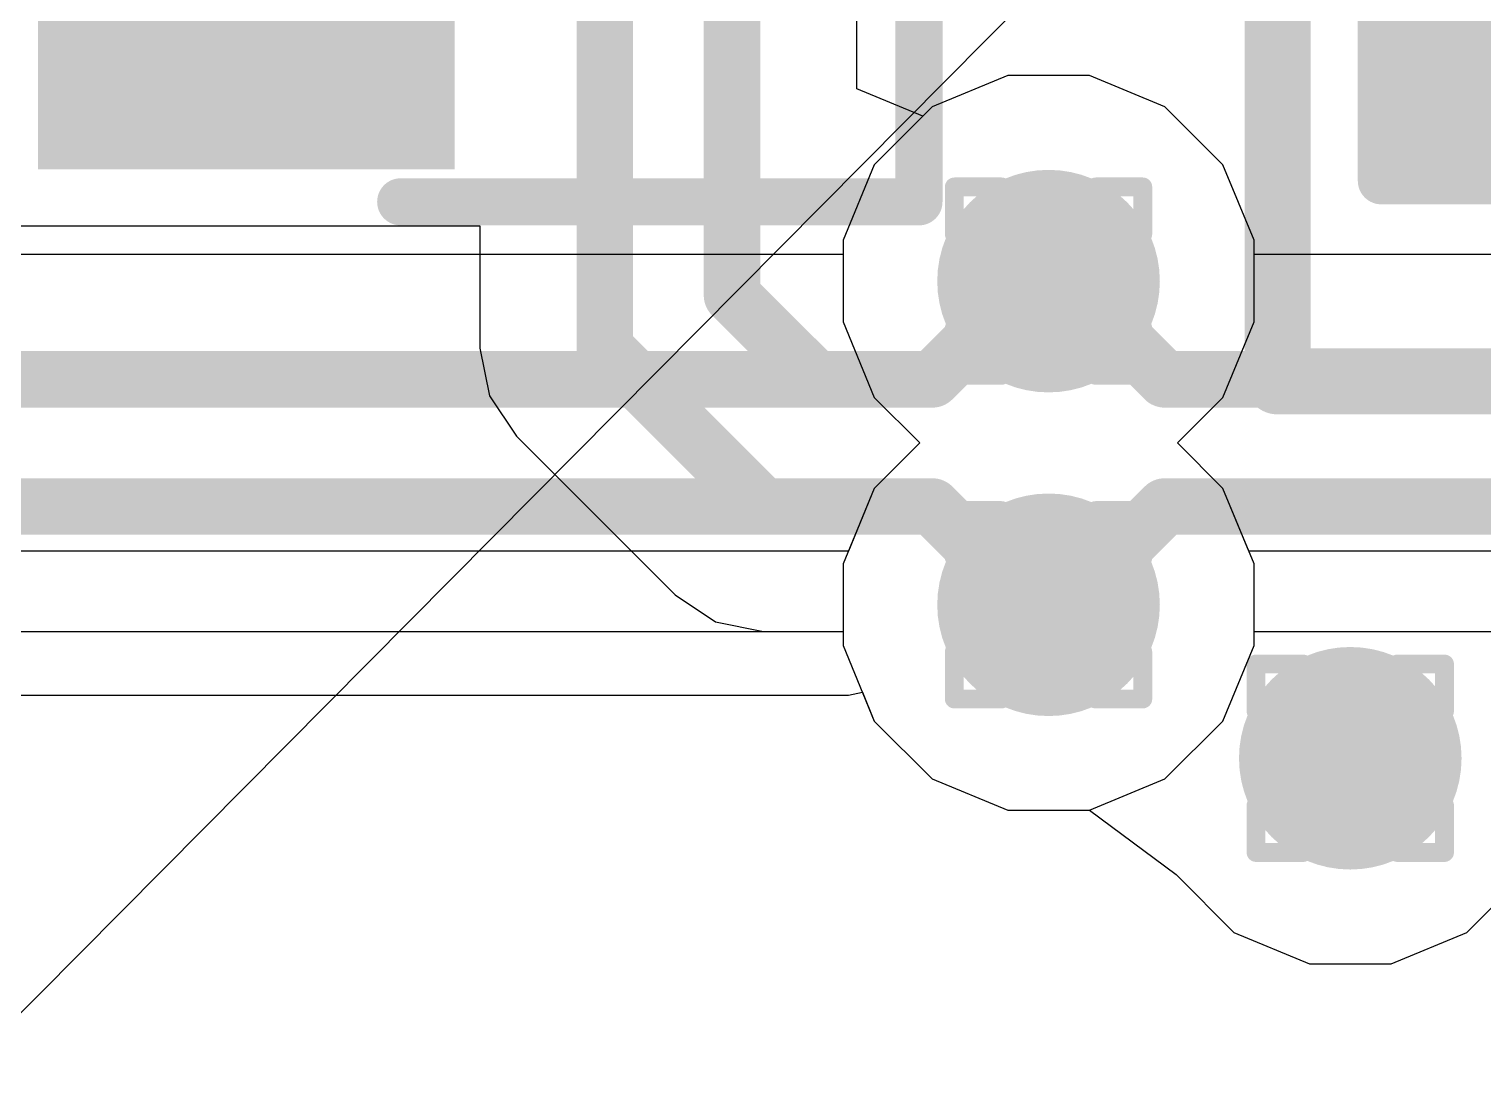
# Model space of a CAD drawing. Header units: inches. Extents: x -11 to 5379, y 0 to 5429.
# Drawn here: x 75.247 to 79.166, y 81.699 to 84.516 of the extents above; entities that cross this region are included whole.
import ezdxf

# ---------------------------------------------------------------- set-up
doc = ezdxf.new("R2010")
doc.units = ezdxf.units.IN
for name, color, linetype in [('Bottom Layer', 5, 'Continuous'), ('Bottom Solder', 6, 'Continuous'), ('Drill Drawing', 1, 'Continuous'), ('GND', 16, 'Continuous'), ('PWR', 76, 'Continuous'), ('Top Layer', 1, 'Continuous'), ('Top Overlay', 2, 'Continuous'), ('Top Paste', 8, 'Continuous'), ('Top Solder', 216, 'Continuous'), ('Via Holes', 16, 'Continuous')]:
    doc.layers.add(name, color=color, linetype=linetype)

# ---------------------------------------------------------------- blocks, each defined once
blk = doc.blocks.new('R___0402_302')
at = {"layer": 'Top Layer'}
for points in [[(-0.6985, -0.3175), (-0.6985, 0.3175), (-0.2412999999999999, 0.3175), (-0.2413, -0.3175)], [(0.2412999999999999, -0.3175), (0.2413, 0.3175), (0.6985, 0.3175), (0.6985, -0.3175)]]:
    blk.add_hatch(color=1, dxfattribs=at).paths.add_polyline_path(points)
at = {"layer": 'Top Paste'}
for points in [[(-0.6985, -0.3175), (-0.6985, 0.3175), (-0.2412999999999999, 0.3175), (-0.2413, -0.3175)], [(0.2412999999999999, -0.3175), (0.2413, 0.3175), (0.6985, 0.3175), (0.6985, -0.3175)]]:
    blk.add_hatch(color=8, dxfattribs=at).paths.add_polyline_path(points)
at = {"layer": 'Top Solder'}
for points in [[(-0.75350116, -0.37250116), (-0.75350116, 0.37250116), (-0.1862988399999999, 0.37250116), (-0.18629884, -0.37250116)], [(0.1862988399999999, -0.37250116), (0.18629884, 0.37250116), (0.75350116, 0.37250116), (0.75350116, -0.37250116)]]:
    blk.add_hatch(color=216, dxfattribs=at).paths.add_polyline_path(points)
at = {"layer": 'Top Overlay'}
for points in [[(-0.7874, 0.4064, 0.127, 0.127, 0), (-0.7874, -0.4064, 0.127, 0.127, 0)], [(-0.7874, 0.4064, 0.127, 0.127, 0), (0.7874, 0.4064, 0.127, 0.127, 0)], [(0.7874, 0.4064, 0.127, 0.127, 0), (0.7874, -0.4064, 0.127, 0.127, 0)], [(-0.7874, -0.4064, 0.127, 0.127, 0), (0.7874, -0.4064, 0.127, 0.127, 0)], [(-0.8128, -0.4318, 0.0032258, 0.0032258, 0), (0.8128, -0.4318, 0.0032258, 0.0032258, 0)]]:
    blk.add_lwpolyline(points, format="xyseb", dxfattribs=at)
for points in [[(-0.8191499999999999, 0.4064, 0.0635, 0.0635, 1), (-0.7556499999999999, 0.4064, 0.0635, 0.0635, 1)], [(-0.8191499999999999, 0.4064, 0.0635, 0.0635, 1), (-0.7556499999999999, 0.4064, 0.0635, 0.0635, 1)], [(0.7556499999999999, 0.4064, 0.0635, 0.0635, 1), (0.8191499999999999, 0.4064, 0.0635, 0.0635, 1)], [(0.7556499999999999, 0.4064, 0.0635, 0.0635, 1), (0.8191499999999999, 0.4064, 0.0635, 0.0635, 1)], [(-0.8191499999999999, -0.4064, 0.0635, 0.0635, 1), (-0.7556499999999999, -0.4064, 0.0635, 0.0635, 1)], [(-0.8191499999999999, -0.4064, 0.0635, 0.0635, 1), (-0.7556499999999999, -0.4064, 0.0635, 0.0635, 1)], [(0.7556499999999999, -0.4064, 0.0635, 0.0635, 1), (0.8191499999999999, -0.4064, 0.0635, 0.0635, 1)], [(0.7556499999999999, -0.4064, 0.0635, 0.0635, 1), (0.8191499999999999, -0.4064, 0.0635, 0.0635, 1)], [(-0.81360518, -0.4318, 0.0016129, 0.0016129, 1), (-0.8119948199999999, -0.4318, 0.0016129, 0.0016129, 1)], [(0.8119948199999999, -0.4318, 0.0016129, 0.0016129, 1), (0.81360518, -0.4318, 0.0016129, 0.0016129, 1)]]:
    blk.add_lwpolyline(points, format="xyseb", close=True, dxfattribs=at)
blk = doc.blocks.new('SOT_23_558')
at = {"layer": 'Top Layer'}
for points in [[(-0.41000045, 1.46000089), (0.41000045, 1.46000089), (0.41000045, 0.54000019), (-0.41000045, 0.54000019)], [(-1.36000109, -0.54000019), (-0.54000019, -0.54000019), (-0.54000019, -1.46000089), (-1.36000109, -1.46000089)], [(0.54000019, -0.54000019), (1.36000109, -0.54000019), (1.36000109, -1.46000089), (0.54000019, -1.46000089)]]:
    blk.add_hatch(color=1, dxfattribs=at).paths.add_polyline_path(points)
at = {"layer": 'Top Paste'}
for points in [[(-0.41000045, 1.46000089), (0.41000045, 1.46000089), (0.41000045, 0.54000019), (-0.41000045, 0.54000019)], [(-1.36000109, -0.54000019), (-0.54000019, -0.54000019), (-0.54000019, -1.46000089), (-1.36000109, -1.46000089)], [(0.54000019, -0.54000019), (1.36000109, -0.54000019), (1.36000109, -1.46000089), (0.54000019, -1.46000089)]]:
    blk.add_hatch(color=8, dxfattribs=at).paths.add_polyline_path(points)
at = {"layer": 'Top Solder'}
for points in [[(-0.51160045, 1.56160089), (0.51160045, 1.56160089), (0.51160045, 0.43840019), (-0.51160045, 0.43840019)], [(-1.46160109, -0.43840019), (-0.43840019, -0.43840019), (-0.43840019, -1.56160089), (-1.46160109, -1.56160089)], [(0.43840019, -0.43840019), (1.46160109, -0.43840019), (1.46160109, -1.56160089), (0.43840019, -1.56160089)]]:
    blk.add_hatch(color=216, dxfattribs=at).paths.add_polyline_path(points)
at = {"layer": 'Top Overlay'}
for points in [[(-1.5494, -0.5841999999999999, 0.127, 0.127, 0), (-1.5494, 0.8128, 0.127, 0.127, 0)], [(-0.5588, 0.8128, 0.127, 0.127, 0), (-1.5494, 0.8128, 0.127, 0.127, 0)], [(1.5494, 0.8128, 0.127, 0.127, 0), (0.5588, 0.8128, 0.127, 0.127, 0)], [(1.5494, -0.5841999999999999, 0.127, 0.127, 0), (1.5494, 0.8128, 0.127, 0.127, 0)], [(0.3302, -0.7874, 0.127, 0.127, 0), (-0.3302, -0.7874, 0.127, 0.127, 0)], [(-1.5494, -1.1684, 0.127, 0.127, 0), (-1.6764, -1.0414, 0.127, 0.127, 0)], [(-1.6764, -1.2954, 0.127, 0.127, 0), (-1.6764, -1.0414, 0.127, 0.127, 0)], [(-1.6764, -1.2954, 0.127, 0.127, 0), (-1.5494, -1.1684, 0.127, 0.127, 0)]]:
    blk.add_lwpolyline(points, format="xyseb", dxfattribs=at)
for points in [[(-1.58115, 0.8128, 0.0635, 0.0635, 1), (-1.51765, 0.8128, 0.0635, 0.0635, 1)], [(-1.58115, 0.8128, 0.0635, 0.0635, 1), (-1.51765, 0.8128, 0.0635, 0.0635, 1)], [(-0.5905499999999999, 0.8128, 0.0635, 0.0635, 1), (-0.52705, 0.8128, 0.0635, 0.0635, 1)], [(0.52705, 0.8128, 0.0635, 0.0635, 1), (0.5905499999999999, 0.8128, 0.0635, 0.0635, 1)], [(1.51765, 0.8128, 0.0635, 0.0635, 1), (1.58115, 0.8128, 0.0635, 0.0635, 1)], [(1.51765, 0.8128, 0.0635, 0.0635, 1), (1.58115, 0.8128, 0.0635, 0.0635, 1)], [(-1.58115, -0.5841999999999999, 0.0635, 0.0635, 1), (-1.51765, -0.5841999999999999, 0.0635, 0.0635, 1)], [(1.51765, -0.5841999999999999, 0.0635, 0.0635, 1), (1.58115, -0.5841999999999999, 0.0635, 0.0635, 1)], [(-0.36195, -0.7874, 0.0635, 0.0635, 1), (-0.29845, -0.7874, 0.0635, 0.0635, 1)], [(0.29845, -0.7874, 0.0635, 0.0635, 1), (0.36195, -0.7874, 0.0635, 0.0635, 1)], [(-1.70815, -1.0414, 0.0635, 0.0635, 1), (-1.64465, -1.0414, 0.0635, 0.0635, 1)], [(-1.70815, -1.0414, 0.0635, 0.0635, 1), (-1.64465, -1.0414, 0.0635, 0.0635, 1)], [(-1.58115, -1.1684, 0.0635, 0.0635, 1), (-1.51765, -1.1684, 0.0635, 0.0635, 1)], [(-1.58115, -1.1684, 0.0635, 0.0635, 1), (-1.51765, -1.1684, 0.0635, 0.0635, 1)], [(-1.70815, -1.2954, 0.0635, 0.0635, 1), (-1.64465, -1.2954, 0.0635, 0.0635, 1)], [(-1.70815, -1.2954, 0.0635, 0.0635, 1), (-1.64465, -1.2954, 0.0635, 0.0635, 1)]]:
    blk.add_lwpolyline(points, format="xyseb", close=True, dxfattribs=at)

msp = doc.modelspace()

# ---------------------------------------------------------------- hatches: boundary and pattern name
at = {"layer": 'Bottom Layer'}
h = msp.add_hatch(color=5, dxfattribs=at)
edge = h.paths.add_edge_path()
edge.add_arc((77.99551584, 83.83641601999999), 0.2999994, 0, 360)
h = msp.add_hatch(color=5, dxfattribs=at)
edge = h.paths.add_edge_path()
edge.add_arc((77.99551584, 82.96379902), 0.2999994, 0, 360)
h = msp.add_hatch(color=5, dxfattribs=at)
edge = h.paths.add_edge_path()
edge.add_arc((78.80886702, 82.55), 0.2999994, 0, 360)
at = {"layer": 'GND'}
h = msp.add_hatch(color=16, dxfattribs=at)
edge = h.paths.add_edge_path()
edge.add_arc((77.99551584, 83.83641601999999), 0.2999994, 0, 360)
h = msp.add_hatch(color=16, dxfattribs=at)
edge = h.paths.add_edge_path()
edge.add_arc((77.99551584, 82.96379902), 0.2999994, 0, 360)
h = msp.add_hatch(color=16, dxfattribs=at)
edge = h.paths.add_edge_path()
edge.add_arc((78.80886702, 82.55), 0.2999994, 0, 360)
at = {"layer": 'PWR'}
h = msp.add_hatch(color=76, dxfattribs=at)
edge = h.paths.add_edge_path()
edge.add_arc((77.99551584, 83.83641601999999), 0.2999994, 0, 360)
h = msp.add_hatch(color=76, dxfattribs=at)
edge = h.paths.add_edge_path()
edge.add_arc((77.99551584, 82.96379902), 0.2999994, 0, 360)
h = msp.add_hatch(color=76, dxfattribs=at)
edge = h.paths.add_edge_path()
edge.add_arc((78.80886702, 82.55), 0.2999994, 0, 360)
at = {"layer": 'Top Layer'}
h = msp.add_hatch(color=1, dxfattribs=at)
edge = h.paths.add_edge_path()
edge.add_arc((77.99551584, 83.83641601999999), 0.2999994, 0, 360)
h = msp.add_hatch(color=1, dxfattribs=at)
edge = h.paths.add_edge_path()
edge.add_arc((77.99551584, 82.96379902), 0.2999994, 0, 360)
h = msp.add_hatch(color=1, dxfattribs=at)
edge = h.paths.add_edge_path()
edge.add_arc((78.80886702, 82.55), 0.2999994, 0, 360)
at = {"layer": 'Via Holes'}
h = msp.add_hatch(color=7, dxfattribs=at)
edge = h.paths.add_edge_path()
edge.add_arc((77.99551584, 83.83641601999999), 0.1499997, 0, 360)
h = msp.add_hatch(color=7, dxfattribs=at)
edge = h.paths.add_edge_path()
edge.add_arc((77.99551584, 82.96379902), 0.1499997, 0, 360)
h = msp.add_hatch(color=7, dxfattribs=at)
edge = h.paths.add_edge_path()
edge.add_arc((78.80886702, 82.55), 0.1499997, 0, 360)

# ---------------------------------------------------------------- linework, layer by layer
at = {"layer": 'Bottom Layer'}
for p, q in [((77.88531794, 84.39041542), (77.68170137999999, 84.30607472)), ((78.10571374, 84.39041542), (77.88531794, 84.39041542)), ((78.3093303, 84.30607472), (78.10571374, 84.39041542)), ((77.68170137999999, 84.30607472), (77.52585714, 84.15023047999999)), ((78.46517453999999, 84.15023047999999), (78.3093303, 84.30607472)), ((77.52585714, 84.15023047999999), (77.44151644, 83.94661392)), ((78.54951524, 83.94661392), (78.46517453999999, 84.15023047999999)), ((77.44151644, 83.94661392), (77.44151644, 83.90822689999999)), ((78.54951524, 83.90822689999999), (78.54951524, 83.94661392)), ((77.44151644, 83.90822689999999), (64.57951523999999, 83.90822689999999)), ((91.41151644, 83.90822689999999), (78.54951524, 83.90822689999999)), ((64.57951523999999, 82.89198814), (77.44151644, 82.89198814)), ((77.44151644, 82.89198814), (77.44151644, 82.85360112)), ((78.54951524, 82.85360112), (78.54951524, 82.89198814)), ((78.54951524, 82.89198814), (91.41151644, 82.89198814)), ((77.44151644, 82.85360112), (77.52585714, 82.64998456)), ((78.46517453999999, 82.64998456), (78.54951524, 82.85360112)), ((77.52585714, 82.64998456), (77.68170137999999, 82.49414031999999)), ((78.3093303, 82.49414031999999), (78.46517453999999, 82.64998456)), ((77.68170137999999, 82.49414031999999), (77.88531794, 82.40979962)), ((78.10571374, 82.40979962), (78.3093303, 82.49414031999999)), ((77.88531794, 82.40979962), (78.10571374, 82.40979962))]:
    msp.add_line(p, q, dxfattribs=at)
for points in [[(77.68244052, 83.57155752, 0.1524, 0.1524, 0), (77.94729902, 83.83641601999999, 0.1524, 0.1524, 0)], [(77.94729902, 83.83641601999999, 0.1524, 0.1524, 0), (77.99551584, 83.83641601999999, 0.1524, 0.1524, 0)], [(77.99551584, 83.83641601999999, 0.1524, 0.1524, 0), (78.04373265999999, 83.83641601999999, 0.1524, 0.1524, 0)], [(78.04373265999999, 83.83641601999999, 0.1524, 0.1524, 0), (78.30859115999999, 83.57155752, 0.1524, 0.1524, 0)], [(64.33859116, 83.57155752, 0.1524, 0.1524, 0), (77.68244052, 83.57155752, 0.1524, 0.1524, 0)], [(78.30859115999999, 83.57155752, 0.1524, 0.1524, 0), (91.65244051999998, 83.57155752, 0.1524, 0.1524, 0)], [(64.33859116, 83.22865751999998, 0.1524, 0.1524, 0), (77.68244052, 83.22865751999998, 0.1524, 0.1524, 0)], [(77.68244052, 83.22865751999998, 0.1524, 0.1524, 0), (77.94729902, 82.96379902, 0.1524, 0.1524, 0)], [(78.04373265999999, 82.96379902, 0.1524, 0.1524, 0), (78.30859115999999, 83.22865751999998, 0.1524, 0.1524, 0)], [(78.30859115999999, 83.22865751999998, 0.1524, 0.1524, 0), (91.65244051999998, 83.22865751999998, 0.1524, 0.1524, 0)], [(77.94729902, 82.96379902, 0.1524, 0.1524, 0), (77.99551584, 82.96379902, 0.1524, 0.1524, 0)], [(77.99551584, 82.96379902, 0.1524, 0.1524, 0), (78.04373265999999, 82.96379902, 0.1524, 0.1524, 0)]]:
    msp.add_lwpolyline(points, format="xyseb", dxfattribs=at)
for points in [[(77.90919901999999, 83.83641601999999, 0.0762, 0.0762, 1), (77.98539902, 83.83641601999999, 0.0762, 0.0762, 1)], [(77.90919901999999, 83.83641601999999, 0.0762, 0.0762, 1), (77.98539902, 83.83641601999999, 0.0762, 0.0762, 1)], [(77.95741584, 83.83641601999999, 0.0762, 0.0762, 1), (78.03361584, 83.83641601999999, 0.0762, 0.0762, 1)], [(77.95741584, 83.83641601999999, 0.0762, 0.0762, 1), (78.03361584, 83.83641601999999, 0.0762, 0.0762, 1)], [(78.00563266, 83.83641601999999, 0.0762, 0.0762, 1), (78.08183265999999, 83.83641601999999, 0.0762, 0.0762, 1)], [(78.00563266, 83.83641601999999, 0.0762, 0.0762, 1), (78.08183265999999, 83.83641601999999, 0.0762, 0.0762, 1)], [(77.64434052, 83.57155752, 0.0762, 0.0762, 1), (77.72054052, 83.57155752, 0.0762, 0.0762, 1)], [(77.64434052, 83.57155752, 0.0762, 0.0762, 1), (77.72054052, 83.57155752, 0.0762, 0.0762, 1)], [(78.27049115999999, 83.57155752, 0.0762, 0.0762, 1), (78.34669115999999, 83.57155752, 0.0762, 0.0762, 1)], [(78.27049115999999, 83.57155752, 0.0762, 0.0762, 1), (78.34669115999999, 83.57155752, 0.0762, 0.0762, 1)], [(77.64434052, 83.22865751999998, 0.0762, 0.0762, 1), (77.72054052, 83.22865751999998, 0.0762, 0.0762, 1)], [(77.64434052, 83.22865751999998, 0.0762, 0.0762, 1), (77.72054052, 83.22865751999998, 0.0762, 0.0762, 1)], [(78.27049115999999, 83.22865751999998, 0.0762, 0.0762, 1), (78.34669115999999, 83.22865751999998, 0.0762, 0.0762, 1)], [(78.27049115999999, 83.22865751999998, 0.0762, 0.0762, 1), (78.34669115999999, 83.22865751999998, 0.0762, 0.0762, 1)], [(77.90919901999999, 82.96379902, 0.0762, 0.0762, 1), (77.98539902, 82.96379902, 0.0762, 0.0762, 1)], [(77.90919901999999, 82.96379902, 0.0762, 0.0762, 1), (77.98539902, 82.96379902, 0.0762, 0.0762, 1)], [(77.95741584, 82.96379902, 0.0762, 0.0762, 1), (78.03361584, 82.96379902, 0.0762, 0.0762, 1)], [(77.95741584, 82.96379902, 0.0762, 0.0762, 1), (78.03361584, 82.96379902, 0.0762, 0.0762, 1)], [(78.00563266, 82.96379902, 0.0762, 0.0762, 1), (78.08183265999999, 82.96379902, 0.0762, 0.0762, 1)], [(78.00563266, 82.96379902, 0.0762, 0.0762, 1), (78.08183265999999, 82.96379902, 0.0762, 0.0762, 1)]]:
    msp.add_lwpolyline(points, format="xyseb", close=True, dxfattribs=at)
at = {"layer": 'Bottom Solder'}
msp.add_line((6.24480844, 12.31924892), (5379.20847702, 5429.20847608), dxfattribs=at)
at = {"layer": 'Drill Drawing'}
for points in [[(77.74151583999999, 83.96341602, 0.0508, 0.0508, 0), (77.74151583999999, 84.09041601999999, 0.0508, 0.0508, 0)], [(77.74151583999999, 84.09041601999999, 0.0508, 0.0508, 0), (77.86851583999999, 84.09041601999999, 0.0508, 0.0508, 0)], [(77.86851583999999, 84.09041601999999, 0.0508, 0.0508, 0), (77.99551584, 83.96341602, 0.0508, 0.0508, 0)], [(77.99551584, 83.96341602, 0.0508, 0.0508, 0), (78.12251583999999, 84.09041601999999, 0.0508, 0.0508, 0)], [(78.12251583999999, 84.09041601999999, 0.0508, 0.0508, 0), (78.24951583999999, 84.09041601999999, 0.0508, 0.0508, 0)], [(78.24951583999999, 83.96341602, 0.0508, 0.0508, 0), (78.24951583999999, 84.09041601999999, 0.0508, 0.0508, 0)], [(77.74151583999999, 83.96341602, 0.0508, 0.0508, 0), (77.86851583999999, 83.83641601999999, 0.0508, 0.0508, 0)], [(78.12251583999999, 83.83641601999999, 0.0508, 0.0508, 0), (78.24951583999999, 83.96341602, 0.0508, 0.0508, 0)], [(77.74151583999999, 83.70941601999999, 0.0508, 0.0508, 0), (77.86851583999999, 83.83641601999999, 0.0508, 0.0508, 0)], [(78.12251583999999, 83.83641601999999, 0.0508, 0.0508, 0), (78.24951583999999, 83.70941601999999, 0.0508, 0.0508, 0)], [(77.74151583999999, 83.58241602, 0.0508, 0.0508, 0), (77.74151583999999, 83.70941601999999, 0.0508, 0.0508, 0)], [(77.86851583999999, 83.58241602, 0.0508, 0.0508, 0), (77.99551584, 83.70941601999999, 0.0508, 0.0508, 0)], [(77.99551584, 83.70941601999999, 0.0508, 0.0508, 0), (78.12251583999999, 83.58241602, 0.0508, 0.0508, 0)], [(78.24951583999999, 83.58241602, 0.0508, 0.0508, 0), (78.24951583999999, 83.70941601999999, 0.0508, 0.0508, 0)], [(77.74151583999999, 83.58241602, 0.0508, 0.0508, 0), (77.86851583999999, 83.58241602, 0.0508, 0.0508, 0)], [(78.12251583999999, 83.58241602, 0.0508, 0.0508, 0), (78.24951583999999, 83.58241602, 0.0508, 0.0508, 0)], [(77.74151583999999, 83.09079901999999, 0.0508, 0.0508, 0), (77.74151583999999, 83.21779902, 0.0508, 0.0508, 0)], [(77.74151583999999, 83.21779902, 0.0508, 0.0508, 0), (77.86851583999999, 83.21779902, 0.0508, 0.0508, 0)], [(77.86851583999999, 83.21779902, 0.0508, 0.0508, 0), (77.99551584, 83.09079901999999, 0.0508, 0.0508, 0)], [(77.99551584, 83.09079901999999, 0.0508, 0.0508, 0), (78.12251583999999, 83.21779902, 0.0508, 0.0508, 0)], [(78.12251583999999, 83.21779902, 0.0508, 0.0508, 0), (78.24951583999999, 83.21779902, 0.0508, 0.0508, 0)], [(78.24951583999999, 83.09079901999999, 0.0508, 0.0508, 0), (78.24951583999999, 83.21779902, 0.0508, 0.0508, 0)], [(77.74151583999999, 83.09079901999999, 0.0508, 0.0508, 0), (77.86851583999999, 82.96379902, 0.0508, 0.0508, 0)], [(78.12251583999999, 82.96379902, 0.0508, 0.0508, 0), (78.24951583999999, 83.09079901999999, 0.0508, 0.0508, 0)], [(77.74151583999999, 82.83679901999999, 0.0508, 0.0508, 0), (77.86851583999999, 82.96379902, 0.0508, 0.0508, 0)], [(78.12251583999999, 82.96379902, 0.0508, 0.0508, 0), (78.24951583999999, 82.83679901999999, 0.0508, 0.0508, 0)], [(77.74151583999999, 82.70979901999999, 0.0508, 0.0508, 0), (77.74151583999999, 82.83679901999999, 0.0508, 0.0508, 0)], [(77.86851583999999, 82.70979901999999, 0.0508, 0.0508, 0), (77.99551584, 82.83679901999999, 0.0508, 0.0508, 0)], [(77.99551584, 82.83679901999999, 0.0508, 0.0508, 0), (78.12251583999999, 82.70979901999999, 0.0508, 0.0508, 0)], [(78.24951583999999, 82.70979901999999, 0.0508, 0.0508, 0), (78.24951583999999, 82.83679901999999, 0.0508, 0.0508, 0)], [(78.55486701999999, 82.67699999999999, 0.0508, 0.0508, 0), (78.55486701999999, 82.80399999999999, 0.0508, 0.0508, 0)], [(78.55486701999999, 82.80399999999999, 0.0508, 0.0508, 0), (78.68186701999998, 82.80399999999999, 0.0508, 0.0508, 0)], [(78.68186701999998, 82.80399999999999, 0.0508, 0.0508, 0), (78.80886702, 82.67699999999999, 0.0508, 0.0508, 0)], [(78.80886702, 82.67699999999999, 0.0508, 0.0508, 0), (78.93586702, 82.80399999999999, 0.0508, 0.0508, 0)], [(78.93586702, 82.80399999999999, 0.0508, 0.0508, 0), (79.06286702, 82.80399999999999, 0.0508, 0.0508, 0)], [(79.06286702, 82.67699999999999, 0.0508, 0.0508, 0), (79.06286702, 82.80399999999999, 0.0508, 0.0508, 0)], [(77.74151583999999, 82.70979901999999, 0.0508, 0.0508, 0), (77.86851583999999, 82.70979901999999, 0.0508, 0.0508, 0)], [(78.12251583999999, 82.70979901999999, 0.0508, 0.0508, 0), (78.24951583999999, 82.70979901999999, 0.0508, 0.0508, 0)], [(78.55486701999999, 82.67699999999999, 0.0508, 0.0508, 0), (78.68186701999998, 82.55, 0.0508, 0.0508, 0)], [(78.93586702, 82.55, 0.0508, 0.0508, 0), (79.06286702, 82.67699999999999, 0.0508, 0.0508, 0)], [(78.55486701999999, 82.423, 0.0508, 0.0508, 0), (78.68186701999998, 82.55, 0.0508, 0.0508, 0)], [(78.93586702, 82.55, 0.0508, 0.0508, 0), (79.06286702, 82.423, 0.0508, 0.0508, 0)], [(78.55486701999999, 82.296, 0.0508, 0.0508, 0), (78.55486701999999, 82.423, 0.0508, 0.0508, 0)], [(78.68186701999998, 82.296, 0.0508, 0.0508, 0), (78.80886702, 82.423, 0.0508, 0.0508, 0)], [(78.80886702, 82.423, 0.0508, 0.0508, 0), (78.93586702, 82.296, 0.0508, 0.0508, 0)], [(79.06286702, 82.296, 0.0508, 0.0508, 0), (79.06286702, 82.423, 0.0508, 0.0508, 0)], [(78.55486701999999, 82.296, 0.0508, 0.0508, 0), (78.68186701999998, 82.296, 0.0508, 0.0508, 0)], [(78.93586702, 82.296, 0.0508, 0.0508, 0), (79.06286702, 82.296, 0.0508, 0.0508, 0)]]:
    msp.add_lwpolyline(points, format="xyseb", dxfattribs=at)
for points in [[(77.72881584, 84.09041601999999, 0.0254, 0.0254, 1), (77.75421584, 84.09041601999999, 0.0254, 0.0254, 1)], [(77.72881584, 84.09041601999999, 0.0254, 0.0254, 1), (77.75421584, 84.09041601999999, 0.0254, 0.0254, 1)], [(77.85581583999999, 84.09041601999999, 0.0254, 0.0254, 1), (77.88121584, 84.09041601999999, 0.0254, 0.0254, 1)], [(77.85581583999999, 84.09041601999999, 0.0254, 0.0254, 1), (77.88121584, 84.09041601999999, 0.0254, 0.0254, 1)], [(78.10981584, 84.09041601999999, 0.0254, 0.0254, 1), (78.13521584, 84.09041601999999, 0.0254, 0.0254, 1)], [(78.10981584, 84.09041601999999, 0.0254, 0.0254, 1), (78.13521584, 84.09041601999999, 0.0254, 0.0254, 1)], [(78.23681584, 84.09041601999999, 0.0254, 0.0254, 1), (78.26221584, 84.09041601999999, 0.0254, 0.0254, 1)], [(78.23681584, 84.09041601999999, 0.0254, 0.0254, 1), (78.26221584, 84.09041601999999, 0.0254, 0.0254, 1)], [(77.72881584, 83.96341602, 0.0254, 0.0254, 1), (77.75421584, 83.96341602, 0.0254, 0.0254, 1)], [(77.72881584, 83.96341602, 0.0254, 0.0254, 1), (77.75421584, 83.96341602, 0.0254, 0.0254, 1)], [(77.98281584, 83.96341602, 0.0254, 0.0254, 1), (78.00821583999999, 83.96341602, 0.0254, 0.0254, 1)], [(77.98281584, 83.96341602, 0.0254, 0.0254, 1), (78.00821583999999, 83.96341602, 0.0254, 0.0254, 1)], [(78.23681584, 83.96341602, 0.0254, 0.0254, 1), (78.26221584, 83.96341602, 0.0254, 0.0254, 1)], [(78.23681584, 83.96341602, 0.0254, 0.0254, 1), (78.26221584, 83.96341602, 0.0254, 0.0254, 1)], [(77.85581583999999, 83.83641601999999, 0.0254, 0.0254, 1), (77.88121584, 83.83641601999999, 0.0254, 0.0254, 1)], [(77.85581583999999, 83.83641601999999, 0.0254, 0.0254, 1), (77.88121584, 83.83641601999999, 0.0254, 0.0254, 1)], [(78.10981584, 83.83641601999999, 0.0254, 0.0254, 1), (78.13521584, 83.83641601999999, 0.0254, 0.0254, 1)], [(78.10981584, 83.83641601999999, 0.0254, 0.0254, 1), (78.13521584, 83.83641601999999, 0.0254, 0.0254, 1)], [(77.72881584, 83.70941601999999, 0.0254, 0.0254, 1), (77.75421584, 83.70941601999999, 0.0254, 0.0254, 1)], [(77.72881584, 83.70941601999999, 0.0254, 0.0254, 1), (77.75421584, 83.70941601999999, 0.0254, 0.0254, 1)], [(77.98281584, 83.70941601999999, 0.0254, 0.0254, 1), (78.00821583999999, 83.70941601999999, 0.0254, 0.0254, 1)], [(77.98281584, 83.70941601999999, 0.0254, 0.0254, 1), (78.00821583999999, 83.70941601999999, 0.0254, 0.0254, 1)], [(78.23681584, 83.70941601999999, 0.0254, 0.0254, 1), (78.26221584, 83.70941601999999, 0.0254, 0.0254, 1)], [(78.23681584, 83.70941601999999, 0.0254, 0.0254, 1), (78.26221584, 83.70941601999999, 0.0254, 0.0254, 1)], [(77.72881584, 83.58241602, 0.0254, 0.0254, 1), (77.75421584, 83.58241602, 0.0254, 0.0254, 1)], [(77.72881584, 83.58241602, 0.0254, 0.0254, 1), (77.75421584, 83.58241602, 0.0254, 0.0254, 1)], [(77.85581583999999, 83.58241602, 0.0254, 0.0254, 1), (77.88121584, 83.58241602, 0.0254, 0.0254, 1)], [(77.85581583999999, 83.58241602, 0.0254, 0.0254, 1), (77.88121584, 83.58241602, 0.0254, 0.0254, 1)], [(78.10981584, 83.58241602, 0.0254, 0.0254, 1), (78.13521584, 83.58241602, 0.0254, 0.0254, 1)], [(78.10981584, 83.58241602, 0.0254, 0.0254, 1), (78.13521584, 83.58241602, 0.0254, 0.0254, 1)], [(78.23681584, 83.58241602, 0.0254, 0.0254, 1), (78.26221584, 83.58241602, 0.0254, 0.0254, 1)], [(78.23681584, 83.58241602, 0.0254, 0.0254, 1), (78.26221584, 83.58241602, 0.0254, 0.0254, 1)], [(77.72881584, 83.21779902, 0.0254, 0.0254, 1), (77.75421584, 83.21779902, 0.0254, 0.0254, 1)], [(77.72881584, 83.21779902, 0.0254, 0.0254, 1), (77.75421584, 83.21779902, 0.0254, 0.0254, 1)], [(77.85581583999999, 83.21779902, 0.0254, 0.0254, 1), (77.88121584, 83.21779902, 0.0254, 0.0254, 1)], [(77.85581583999999, 83.21779902, 0.0254, 0.0254, 1), (77.88121584, 83.21779902, 0.0254, 0.0254, 1)], [(78.10981584, 83.21779902, 0.0254, 0.0254, 1), (78.13521584, 83.21779902, 0.0254, 0.0254, 1)], [(78.10981584, 83.21779902, 0.0254, 0.0254, 1), (78.13521584, 83.21779902, 0.0254, 0.0254, 1)], [(78.23681584, 83.21779902, 0.0254, 0.0254, 1), (78.26221584, 83.21779902, 0.0254, 0.0254, 1)], [(78.23681584, 83.21779902, 0.0254, 0.0254, 1), (78.26221584, 83.21779902, 0.0254, 0.0254, 1)], [(77.72881584, 83.09079901999999, 0.0254, 0.0254, 1), (77.75421584, 83.09079901999999, 0.0254, 0.0254, 1)], [(77.72881584, 83.09079901999999, 0.0254, 0.0254, 1), (77.75421584, 83.09079901999999, 0.0254, 0.0254, 1)], [(77.98281584, 83.09079901999999, 0.0254, 0.0254, 1), (78.00821583999999, 83.09079901999999, 0.0254, 0.0254, 1)], [(77.98281584, 83.09079901999999, 0.0254, 0.0254, 1), (78.00821583999999, 83.09079901999999, 0.0254, 0.0254, 1)], [(78.23681584, 83.09079901999999, 0.0254, 0.0254, 1), (78.26221584, 83.09079901999999, 0.0254, 0.0254, 1)], [(78.23681584, 83.09079901999999, 0.0254, 0.0254, 1), (78.26221584, 83.09079901999999, 0.0254, 0.0254, 1)], [(77.85581583999999, 82.96379902, 0.0254, 0.0254, 1), (77.88121584, 82.96379902, 0.0254, 0.0254, 1)], [(77.85581583999999, 82.96379902, 0.0254, 0.0254, 1), (77.88121584, 82.96379902, 0.0254, 0.0254, 1)], [(78.10981584, 82.96379902, 0.0254, 0.0254, 1), (78.13521584, 82.96379902, 0.0254, 0.0254, 1)], [(78.10981584, 82.96379902, 0.0254, 0.0254, 1), (78.13521584, 82.96379902, 0.0254, 0.0254, 1)], [(77.72881584, 82.83679901999999, 0.0254, 0.0254, 1), (77.75421584, 82.83679901999999, 0.0254, 0.0254, 1)], [(77.72881584, 82.83679901999999, 0.0254, 0.0254, 1), (77.75421584, 82.83679901999999, 0.0254, 0.0254, 1)], [(77.98281584, 82.83679901999999, 0.0254, 0.0254, 1), (78.00821583999999, 82.83679901999999, 0.0254, 0.0254, 1)], [(77.98281584, 82.83679901999999, 0.0254, 0.0254, 1), (78.00821583999999, 82.83679901999999, 0.0254, 0.0254, 1)], [(78.23681584, 82.83679901999999, 0.0254, 0.0254, 1), (78.26221584, 82.83679901999999, 0.0254, 0.0254, 1)], [(78.23681584, 82.83679901999999, 0.0254, 0.0254, 1), (78.26221584, 82.83679901999999, 0.0254, 0.0254, 1)], [(78.54216702000001, 82.80399999999999, 0.0254, 0.0254, 1), (78.56756702, 82.80399999999999, 0.0254, 0.0254, 1)], [(78.54216702000001, 82.80399999999999, 0.0254, 0.0254, 1), (78.56756702, 82.80399999999999, 0.0254, 0.0254, 1)], [(78.66916702, 82.80399999999999, 0.0254, 0.0254, 1), (78.69456702, 82.80399999999999, 0.0254, 0.0254, 1)], [(78.66916702, 82.80399999999999, 0.0254, 0.0254, 1), (78.69456702, 82.80399999999999, 0.0254, 0.0254, 1)], [(78.92316702, 82.80399999999999, 0.0254, 0.0254, 1), (78.94856701999998, 82.80399999999999, 0.0254, 0.0254, 1)], [(78.92316702, 82.80399999999999, 0.0254, 0.0254, 1), (78.94856701999998, 82.80399999999999, 0.0254, 0.0254, 1)], [(79.05016701999999, 82.80399999999999, 0.0254, 0.0254, 1), (79.07556702, 82.80399999999999, 0.0254, 0.0254, 1)], [(79.05016701999999, 82.80399999999999, 0.0254, 0.0254, 1), (79.07556702, 82.80399999999999, 0.0254, 0.0254, 1)], [(77.72881584, 82.70979901999999, 0.0254, 0.0254, 1), (77.75421584, 82.70979901999999, 0.0254, 0.0254, 1)], [(77.72881584, 82.70979901999999, 0.0254, 0.0254, 1), (77.75421584, 82.70979901999999, 0.0254, 0.0254, 1)], [(77.85581583999999, 82.70979901999999, 0.0254, 0.0254, 1), (77.88121584, 82.70979901999999, 0.0254, 0.0254, 1)], [(77.85581583999999, 82.70979901999999, 0.0254, 0.0254, 1), (77.88121584, 82.70979901999999, 0.0254, 0.0254, 1)], [(78.10981584, 82.70979901999999, 0.0254, 0.0254, 1), (78.13521584, 82.70979901999999, 0.0254, 0.0254, 1)], [(78.10981584, 82.70979901999999, 0.0254, 0.0254, 1), (78.13521584, 82.70979901999999, 0.0254, 0.0254, 1)], [(78.23681584, 82.70979901999999, 0.0254, 0.0254, 1), (78.26221584, 82.70979901999999, 0.0254, 0.0254, 1)], [(78.23681584, 82.70979901999999, 0.0254, 0.0254, 1), (78.26221584, 82.70979901999999, 0.0254, 0.0254, 1)], [(78.54216702000001, 82.67699999999999, 0.0254, 0.0254, 1), (78.56756702, 82.67699999999999, 0.0254, 0.0254, 1)], [(78.54216702000001, 82.67699999999999, 0.0254, 0.0254, 1), (78.56756702, 82.67699999999999, 0.0254, 0.0254, 1)], [(78.79616702, 82.67699999999999, 0.0254, 0.0254, 1), (78.82156701999999, 82.67699999999999, 0.0254, 0.0254, 1)], [(78.79616702, 82.67699999999999, 0.0254, 0.0254, 1), (78.82156701999999, 82.67699999999999, 0.0254, 0.0254, 1)], [(79.05016701999999, 82.67699999999999, 0.0254, 0.0254, 1), (79.07556702, 82.67699999999999, 0.0254, 0.0254, 1)], [(79.05016701999999, 82.67699999999999, 0.0254, 0.0254, 1), (79.07556702, 82.67699999999999, 0.0254, 0.0254, 1)], [(78.66916702, 82.55, 0.0254, 0.0254, 1), (78.69456702, 82.55, 0.0254, 0.0254, 1)], [(78.66916702, 82.55, 0.0254, 0.0254, 1), (78.69456702, 82.55, 0.0254, 0.0254, 1)], [(78.92316702, 82.55, 0.0254, 0.0254, 1), (78.94856701999998, 82.55, 0.0254, 0.0254, 1)], [(78.92316702, 82.55, 0.0254, 0.0254, 1), (78.94856701999998, 82.55, 0.0254, 0.0254, 1)], [(78.54216702000001, 82.423, 0.0254, 0.0254, 1), (78.56756702, 82.423, 0.0254, 0.0254, 1)], [(78.54216702000001, 82.423, 0.0254, 0.0254, 1), (78.56756702, 82.423, 0.0254, 0.0254, 1)], [(78.79616702, 82.423, 0.0254, 0.0254, 1), (78.82156701999999, 82.423, 0.0254, 0.0254, 1)], [(78.79616702, 82.423, 0.0254, 0.0254, 1), (78.82156701999999, 82.423, 0.0254, 0.0254, 1)], [(79.05016701999999, 82.423, 0.0254, 0.0254, 1), (79.07556702, 82.423, 0.0254, 0.0254, 1)], [(79.05016701999999, 82.423, 0.0254, 0.0254, 1), (79.07556702, 82.423, 0.0254, 0.0254, 1)], [(78.54216702000001, 82.296, 0.0254, 0.0254, 1), (78.56756702, 82.296, 0.0254, 0.0254, 1)], [(78.54216702000001, 82.296, 0.0254, 0.0254, 1), (78.56756702, 82.296, 0.0254, 0.0254, 1)], [(78.66916702, 82.296, 0.0254, 0.0254, 1), (78.69456702, 82.296, 0.0254, 0.0254, 1)], [(78.66916702, 82.296, 0.0254, 0.0254, 1), (78.69456702, 82.296, 0.0254, 0.0254, 1)], [(78.92316702, 82.296, 0.0254, 0.0254, 1), (78.94856701999998, 82.296, 0.0254, 0.0254, 1)], [(78.92316702, 82.296, 0.0254, 0.0254, 1), (78.94856701999998, 82.296, 0.0254, 0.0254, 1)], [(79.05016701999999, 82.296, 0.0254, 0.0254, 1), (79.07556702, 82.296, 0.0254, 0.0254, 1)], [(79.05016701999999, 82.296, 0.0254, 0.0254, 1), (79.07556702, 82.296, 0.0254, 0.0254, 1)]]:
    msp.add_lwpolyline(points, format="xyseb", close=True, dxfattribs=at)
at = {"layer": 'GND'}
for p, q in [((77.88531794, 84.39041542), (77.68170137999999, 84.30607472)), ((78.10571374, 84.39041542), (77.88531794, 84.39041542)), ((78.3093303, 84.30607472), (78.10571374, 84.39041542)), ((77.68170137999999, 84.30607472), (77.52585714, 84.15023047999999)), ((78.46517453999999, 84.15023047999999), (78.3093303, 84.30607472)), ((77.52585714, 84.15023047999999), (77.44151644, 83.94661392)), ((78.54951524, 83.94661392), (78.46517453999999, 84.15023047999999)), ((77.44151644, 83.94661392), (77.44151644, 83.72621812)), ((78.54951524, 83.72621812), (78.54951524, 83.94661392)), ((77.44151644, 83.72621812), (77.52585714, 83.52260156)), ((78.46517453999999, 83.52260156), (78.54951524, 83.72621812)), ((77.52585714, 83.52260156), (77.64835117999999, 83.40010751999999)), ((78.34268049999999, 83.40010751999999), (78.46517453999999, 83.52260156)), ((77.64835117999999, 83.40010751999999), (77.52585714, 83.27761347999999)), ((78.46517453999999, 83.27761347999999), (78.34268049999999, 83.40010751999999)), ((77.52585714, 83.27761347999999), (77.44151644, 83.07399692)), ((78.54951524, 83.07399692), (78.46517453999999, 83.27761347999999)), ((77.44151644, 83.07399692), (77.44151644, 82.85360112)), ((78.54951524, 82.85360112), (78.54951524, 83.07399692)), ((77.44151644, 82.85360112), (77.52585714, 82.64998456)), ((78.46517453999999, 82.64998456), (78.54951524, 82.85360112)), ((77.52585714, 82.64998456), (77.68170137999999, 82.49414031999999)), ((78.3093303, 82.49414031999999), (78.46517453999999, 82.64998456)), ((77.68170137999999, 82.49414031999999), (77.88531794, 82.40979962)), ((78.10571374, 82.40979962), (78.3093303, 82.49414031999999)), ((77.88531794, 82.40979962), (78.10571374, 82.40979962))]:
    msp.add_line(p, q, dxfattribs=at)
at = {"layer": 'PWR'}
for p, q in [((77.88531794, 84.39041542), (77.68170137999999, 84.30607472)), ((78.10571374, 84.39041542), (77.88531794, 84.39041542)), ((78.3093303, 84.30607472), (78.10571374, 84.39041542)), ((77.68170137999999, 84.30607472), (77.52585714, 84.15023047999999)), ((78.46517453999999, 84.15023047999999), (78.3093303, 84.30607472)), ((77.52585714, 84.15023047999999), (77.44151644, 83.94661392)), ((78.54951524, 83.94661392), (78.46517453999999, 84.15023047999999)), ((77.44151644, 83.94661392), (77.44151644, 83.72621812)), ((78.54951524, 83.72621812), (78.54951524, 83.94661392)), ((77.44151644, 83.72621812), (77.52585714, 83.52260156)), ((78.46517453999999, 83.52260156), (78.54951524, 83.72621812)), ((77.52585714, 83.52260156), (77.64835117999999, 83.40010751999999)), ((78.34268049999999, 83.40010751999999), (78.46517453999999, 83.52260156)), ((77.64835117999999, 83.40010751999999), (77.52585714, 83.27761347999999)), ((78.46517453999999, 83.27761347999999), (78.34268049999999, 83.40010751999999)), ((77.52585714, 83.27761347999999), (77.45593348, 83.10879999999999)), ((78.5350982, 83.10879999999999), (78.46517453999999, 83.27761347999999)), ((77.45593348, 83.10879999999999), (64.56509820000001, 83.10879999999999)), ((91.42593348, 83.10879999999999), (78.5350982, 83.10879999999999)), ((65.43304922, 82.72033494), (77.45593348, 82.72033494)), ((77.45593348, 82.72033494), (77.49361184, 82.72783048)), ((77.49361184, 82.72783048), (77.52585714, 82.64998456)), ((77.52585714, 82.64998456), (77.68170137999999, 82.49414031999999)), ((77.68170137999999, 82.49414031999999), (77.88531794, 82.40979962)), ((77.88531794, 82.40979962), (78.1057112, 82.40979962)), ((78.1057112, 82.40979962), (78.33920832, 82.23618554)), ((78.33920832, 82.23618554), (78.49505256, 82.0803413)), ((79.12268148, 82.0803413), (79.27852572, 82.23618554)), ((78.49505256, 82.0803413), (78.69866911999999, 81.99600059999999)), ((78.91906492, 81.99600059999999), (79.12268148, 82.0803413)), ((78.69866911999999, 81.99600059999999), (78.91906492, 81.99600059999999))]:
    msp.add_line(p, q, dxfattribs=at)
at = {"layer": 'Top Layer'}
for p, q in [((77.47894842, 84.3547716), (77.47894842, 85.42628583999999)), ((77.88531794, 84.39041542), (77.68170137999999, 84.30607472)), ((78.10571374, 84.39041542), (77.88531794, 84.39041542)), ((78.3093303, 84.30607472), (78.10571374, 84.39041542)), ((77.65674841999999, 84.28112175999999), (77.47894842, 84.3547716)), ((77.68170137999999, 84.30607472), (77.65674841999999, 84.28112175999999)), ((78.46517453999999, 84.15023047999999), (78.3093303, 84.30607472)), ((78.54951524, 83.94661392), (78.46517453999999, 84.15023047999999)), ((75.1193697, 83.98563086), (76.46270965999999, 83.98563086)), ((76.46270965999999, 83.98563086), (76.46270965999999, 83.65606332)), ((78.54951524, 83.72621812), (78.54951524, 83.94661392)), ((78.46517453999999, 83.52260156), (78.54951524, 83.72621812)), ((76.46270965999999, 83.65606332), (76.48833826, 83.52722435999999)), ((76.48833826, 83.52722435999999), (76.56131753999999, 83.41800182)), ((78.34268049999999, 83.40010751999999), (78.46517453999999, 83.52260156)), ((76.56131753999999, 83.41800182), (76.98872333999999, 82.99059601999998)), ((78.46517453999999, 83.27761347999999), (78.34268049999999, 83.40010751999999)), ((78.54951524, 83.07399692), (78.46517453999999, 83.27761347999999)), ((78.54951524, 82.85360112), (78.54951524, 83.07399692)), ((76.98872333999999, 82.99059601999998), (77.09794842, 82.9176142)), ((77.09794842, 82.9176142), (77.22678484, 82.89198814)), ((77.22678484, 82.89198814), (77.44151644, 82.89198814)), ((77.44151644, 82.89198814), (77.44151644, 82.85360112)), ((77.44151644, 82.85360112), (77.52585714, 82.64998456)), ((78.46517453999999, 82.64998456), (78.54951524, 82.85360112)), ((77.52585714, 82.64998456), (77.68170137999999, 82.49414031999999)), ((78.3093303, 82.49414031999999), (78.46517453999999, 82.64998456)), ((77.68170137999999, 82.49414031999999), (77.88531794, 82.40979962)), ((78.10571374, 82.40979962), (78.3093303, 82.49414031999999)), ((77.88531794, 82.40979962), (78.10571374, 82.40979962))]:
    msp.add_line(p, q, dxfattribs=at)
for points in [[(77.14227903999999, 83.79809503999999, 0.1524, 0.1524, 0), (77.14227903999999, 85.42628583999999, 0.1524, 0.1524, 0)], [(76.79937903999999, 83.65606332, 0.1524, 0.1524, 0), (76.79937903999999, 85.28425412, 0.1524, 0.1524, 0)], [(77.68244052, 83.57155752, 0.1524, 0.1524, 0), (77.94729902, 83.83641601999999, 0.1524, 0.1524, 0)], [(77.94729902, 83.83641601999999, 0.1524, 0.1524, 0), (77.99551584, 83.83641601999999, 0.1524, 0.1524, 0)], [(77.14227903999999, 83.79809503999999, 0.1524, 0.1524, 0), (77.36881656, 83.57155752, 0.1524, 0.1524, 0)], [(76.79937903999999, 83.65606332, 0.1524, 0.1524, 0), (77.22678484, 83.22865751999998, 0.1524, 0.1524, 0)], [(77.36881656, 83.57155752, 0.1524, 0.1524, 0), (77.68244052, 83.57155752, 0.1524, 0.1524, 0)], [(77.22678484, 83.22865751999998, 0.1524, 0.1524, 0), (77.68244052, 83.22865751999998, 0.1524, 0.1524, 0)], [(77.68244052, 83.22865751999998, 0.1524, 0.1524, 0), (77.94729902, 82.96379902, 0.1524, 0.1524, 0)], [(77.94729902, 82.96379902, 0.1524, 0.1524, 0), (77.99551584, 82.96379902, 0.1524, 0.1524, 0)]]:
    msp.add_lwpolyline(points, format="xyseb", dxfattribs=at)
for points in [[(77.90919901999999, 83.83641601999999, 0.0762, 0.0762, 1), (77.98539902, 83.83641601999999, 0.0762, 0.0762, 1)], [(77.90919901999999, 83.83641601999999, 0.0762, 0.0762, 1), (77.98539902, 83.83641601999999, 0.0762, 0.0762, 1)], [(77.95741584, 83.83641601999999, 0.0762, 0.0762, 1), (78.03361584, 83.83641601999999, 0.0762, 0.0762, 1)], [(77.10417903999999, 83.79809503999999, 0.0762, 0.0762, 1), (77.18037904, 83.79809503999999, 0.0762, 0.0762, 1)], [(77.10417903999999, 83.79809503999999, 0.0762, 0.0762, 1), (77.18037904, 83.79809503999999, 0.0762, 0.0762, 1)], [(76.76127903999999, 83.65606332, 0.0762, 0.0762, 1), (76.83747903999999, 83.65606332, 0.0762, 0.0762, 1)], [(76.76127903999999, 83.65606332, 0.0762, 0.0762, 1), (76.83747903999999, 83.65606332, 0.0762, 0.0762, 1)], [(77.33071656, 83.57155752, 0.0762, 0.0762, 1), (77.40691656, 83.57155752, 0.0762, 0.0762, 1)], [(77.33071656, 83.57155752, 0.0762, 0.0762, 1), (77.40691656, 83.57155752, 0.0762, 0.0762, 1)], [(77.64434052, 83.57155752, 0.0762, 0.0762, 1), (77.72054052, 83.57155752, 0.0762, 0.0762, 1)], [(77.64434052, 83.57155752, 0.0762, 0.0762, 1), (77.72054052, 83.57155752, 0.0762, 0.0762, 1)], [(77.18868484, 83.22865751999998, 0.0762, 0.0762, 1), (77.26488484000001, 83.22865751999998, 0.0762, 0.0762, 1)], [(77.18868484, 83.22865751999998, 0.0762, 0.0762, 1), (77.26488484000001, 83.22865751999998, 0.0762, 0.0762, 1)], [(77.64434052, 83.22865751999998, 0.0762, 0.0762, 1), (77.72054052, 83.22865751999998, 0.0762, 0.0762, 1)], [(77.64434052, 83.22865751999998, 0.0762, 0.0762, 1), (77.72054052, 83.22865751999998, 0.0762, 0.0762, 1)], [(77.90919901999999, 82.96379902, 0.0762, 0.0762, 1), (77.98539902, 82.96379902, 0.0762, 0.0762, 1)], [(77.90919901999999, 82.96379902, 0.0762, 0.0762, 1), (77.98539902, 82.96379902, 0.0762, 0.0762, 1)], [(77.95741584, 82.96379902, 0.0762, 0.0762, 1), (78.03361584, 82.96379902, 0.0762, 0.0762, 1)]]:
    msp.add_lwpolyline(points, format="xyseb", close=True, dxfattribs=at)
at = {"layer": 'Top Overlay'}
for points in [[(78.613, 83.566, 0.1778, 0.1778, 0), (78.613, 86.23299999999999, 0.1778, 0.1778, 0)], [(78.613, 83.566, 0.1778, 0.1778, 0), (81.15299999999999, 83.566, 0.1778, 0.1778, 0)]]:
    msp.add_lwpolyline(points, format="xyseb", dxfattribs=at)
msp.add_lwpolyline([(78.56854999999999, 83.566, 0.08889999999999999, 0.08889999999999999, 1), (78.65745, 83.566, 0.08889999999999999, 0.08889999999999999, 1)], format="xyseb", close=True, dxfattribs=at)
msp.add_lwpolyline([(78.56854999999999, 83.566, 0.08889999999999999, 0.08889999999999999, 1), (78.65745, 83.566, 0.08889999999999999, 0.08889999999999999, 1)], format="xyseb", close=True, dxfattribs=at)
at = {"layer": 'Top Solder'}
msp.add_line((6.24480844, 12.31924892), (5379.20847702, 5429.20847608), dxfattribs=at)

# ---------------------------------------------------------------- block references
for name, p, rotation in [('SOT_23_558', (76.83336932, 85.59963067999999), 270), ('R___0402_302', (79.2990667, 84.89429046), 90)]:
    msp.add_blockref(name, p, dxfattribs=dict(rotation=rotation))

doc.saveas('drawing.dxf')
